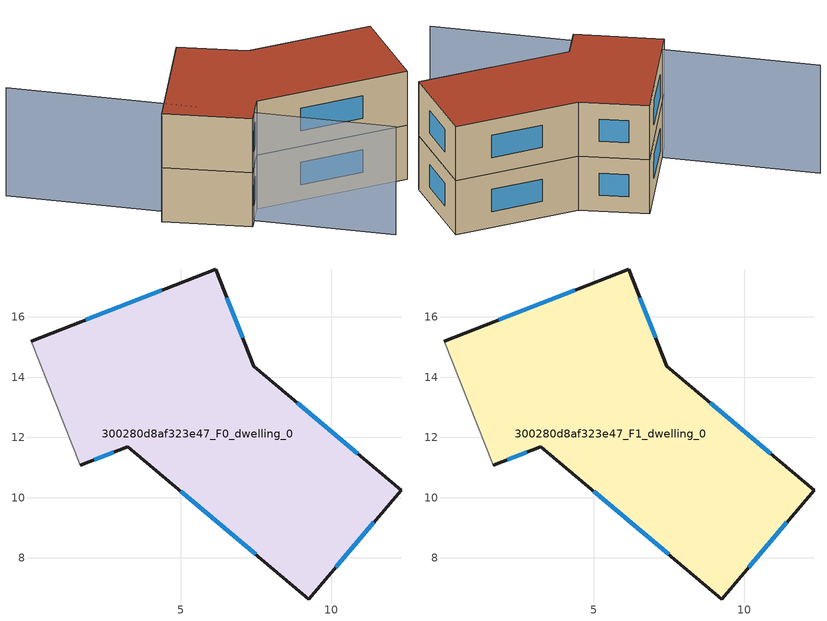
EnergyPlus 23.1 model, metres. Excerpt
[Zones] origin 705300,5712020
300280d8af323e47_F0_dwelling_0
 floor ground (EU_floor_Construction): 7.42,14.36 12.31,10.25 9.24,6.64 3.24,11.69 1.66,11.08 0.04,15.2 6.15,17.59 z0
 wall outside (EU_wall_Construction): 1.66,11.08 3.24,11.69 9.24,6.64 12.31,10.25 7.42,14.36 6.15,17.59 0.04,15.2 z0:3
 wall adiabatic (EU_wall_Construction): 0.04,15.2 1.66,11.08 z0:3
 window (EU_Window_Construction): 10.14,7.7 11.41,9.19 / 5,10.21 7.48,8.12 / 2.12,11.26 2.77,11.51 / 4.36,16.89 1.84,15.9 / 7.05,15.31 6.53,16.64 / 10.87,11.45 8.86,13.15 z0.88:2.12
300280d8af323e47_F1_dwelling_0
 floor to 300280d8af323e47_F0_dwelling_0 (EU_floor_Construction): 7.42,14.36 12.31,10.25 9.24,6.64 3.24,11.69 1.66,11.08 0.04,15.2 6.15,17.59 z3
 wall outside (EU_wall_Construction): 1.66,11.08 3.24,11.69 9.24,6.64 12.31,10.25 7.42,14.36 6.15,17.59 0.04,15.2 z3:6
 wall adiabatic (EU_wall_Construction): 0.04,15.2 1.66,11.08 z3:6
 window (EU_Window_Construction): 10.14,7.7 11.41,9.19 / 5,10.21 7.48,8.12 / 2.12,11.26 2.77,11.51 / 4.36,16.89 1.84,15.9 / 7.05,15.31 6.53,16.64 / 10.87,11.45 8.86,13.15 z3.88:5.12
 roof outside (EU_roof_Construction): 9.24,6.64 12.31,10.25 7.42,14.36 6.15,17.59 0.04,15.2 1.66,11.08 3.24,11.69 z6
shading: -1.21,23.03 4.17,4.6 z0:6
[Building]
EU S2 Campaign: North Axis=0; Terrain=City; Solar Distribution=FullExterior
[Site:Location]
London: Latitude=51.5; Longitude=-0.5; Time Zone=0; Elevation=25
[SizingPeriod:WeatherFileDays]
AnnualSizingPeriod: Begin Month=1; Begin Day of Month=1; End Month=12; End Day of Month=31; Day of Week for Start Day=Monday; Use Weather File Daylight Saving Period=No; Use Weather File Rain and Snow Indicators=No
[MATERIAL]
EU_InternalMass_Material: Roughness=MediumRough; Thickness=0.1; Conductivity=1; Density=1800; Specific Heat=900; Thermal Absorptance=0.9; Solar Absorptance=0.7; Visible Absorptance=0.7
[MATERIAL:NOMASS] Roughness=MediumRough; Thermal Absorptance=0.9; Solar Absorptance=0.7; Visible Absorptance=0.7
Name | Thermal Resistance
EU_wall_NoMass | 0.708301
EU_roof_NoMass | 2.92174
EU_floor_NoMass | 2.33739
[WINDOWMATERIAL:SIMPLEGLAZINGSYSTEM]
EU_Window_SimpleGlazing: UFactor=2.69531; Solar Heat Gain Coefficient=0.76; Visible Transmittance=0.76
[CONSTRUCTION]
EU_wall_Construction: EU_wall_NoMass
EU_roof_Construction: EU_roof_NoMass
EU_floor_Construction: EU_floor_NoMass
EU_Window_Construction: EU_Window_SimpleGlazing
EU_InternalMass_Construction: EU_InternalMass_Material
[ZONE] Type=1; Multiplier=1; Ceiling Height=autocalculate; Volume=181.304; Floor Area=autocalculate; Part of Total Floor Area=Yes
300280d8af323e47_F0_dwelling_0; 300280d8af323e47_F1_dwelling_0
[INTERNALMASS] Construction=EU_InternalMass_Construction; Surface Area=60.4346
Name | Zone or ZoneList
300280d8af323e47_F0_dwelling_0_EU_InternalMass | 300280d8af323e47_F0_dwelling_0
300280d8af323e47_F1_dwelling_0_EU_InternalMass | 300280d8af323e47_F1_dwelling_0
[OTHEREQUIPMENT] Fuel Type=Electricity; Design Level Calculation Method=Watts/Area; Power per Zone Floor Area=1; Fraction Latent=0; Fraction Radiant=0; Fraction Lost=0; Carbon Dioxide Generation Rate=0; EndUse Subcategory=EU_Step8_InternalGains
Name | Zone or ZoneList or Space or SpaceList | Schedule
EU_Step8_InternalGain_300280d8af323e47_F0_dwelling_0_f000 | 300280d8af323e47_F0_dwelling_0 | EU_Step8_GainSchedule_300280d8af323e47_F0_dwelling_0_f000
EU_Step8_InternalGain_300280d8af323e47_F1_dwelling_0_f000 | 300280d8af323e47_F1_dwelling_0 | EU_Step8_GainSchedule_300280d8af323e47_F1_dwelling_0_f000
[ZONEVENTILATION:DESIGNFLOWRATE] Schedule=EU_AlwaysOn; Design Flow Rate Calculation Method=AirChanges/Hour; Air Changes per Hour=0.427827; Ventilation Type=Natural; Fan Pressure Rise=0; Fan Total Efficiency=1; Constant Term Coefficient=1; Temperature Term Coefficient=0; Velocity Term Coefficient=0; Velocity Squared Term Coefficient=0; Minimum Indoor Temperature=-100; Maximum Indoor Temperature=100; Delta Temperature=-100; Minimum Outdoor Temperature=-100; Maximum Outdoor Temperature=100; Maximum Wind Speed=40
Name | Zone or ZoneList or Space or SpaceList
EU_ConstantAir_300280d8af323e47_F0_dwelling_0 | 300280d8af323e47_F0_dwelling_0
EU_ConstantAir_300280d8af323e47_F1_dwelling_0 | 300280d8af323e47_F1_dwelling_0
[HVACTEMPLATE:THERMOSTAT] Constant Heating Setpoint=20; Constant Cooling Setpoint=50
EU_HeatOnly_300280d8af323e47_F0_dwelling_0; EU_HeatOnly_300280d8af323e47_F1_dwelling_0
[HVACTEMPLATE:ZONE:IDEALLOADSAIRSYSTEM] System Availability Schedule=EU_AlwaysOn; Maximum Heating Supply Air Temperature=50; Minimum Cooling Supply Air Temperature=13; Maximum Heating Supply Air Humidity Ratio=0.0156; Minimum Cooling Supply Air Humidity Ratio=0.0077; Heating Limit=NoLimit; Cooling Limit=NoLimit; Heating Availability Schedule=EU_AlwaysOn; Cooling Availability Schedule=EU_CoolingOff; Dehumidification Control Type=ConstantSensibleHeatRatio; Cooling Sensible Heat Ratio=0.7; Dehumidification Setpoint=60; Humidification Control Type=None; Humidification Setpoint=30; Outdoor Air Method=None; Outdoor Air Flow Rate per Person=0.00944; Outdoor Air Flow Rate per Zone Floor Area=0; Outdoor Air Flow Rate per Zone=0; Demand Controlled Ventilation Type=None; Outdoor Air Economizer Type=NoEconomizer; Heat Recovery Type=None; Sensible Heat Recovery Effectiveness=0.7; Latent Heat Recovery Effectiveness=0.65
Name | Template Thermostat
300280d8af323e47_F0_dwelling_0 | EU_HeatOnly_300280d8af323e47_F0_dwelling_0
300280d8af323e47_F1_dwelling_0 | EU_HeatOnly_300280d8af323e47_F1_dwelling_0
[SIZING:ZONE] Zone Cooling Design Supply Air Temperature Input Method=SupplyAirTemperature; Zone Cooling Design Supply Air Temperature=13; Zone Heating Design Supply Air Temperature Input Method=SupplyAirTemperature; Zone Heating Design Supply Air Temperature=50; Zone Cooling Design Supply Air Humidity Ratio=0.008; Zone Heating Design Supply Air Humidity Ratio=0.008; Cooling Design Air Flow Method=DesignDay; Cooling Design Air Flow Rate=0; Cooling Minimum Air Flow per Zone Floor Area=0.000762; Cooling Minimum Air Flow=0; Cooling Minimum Air Flow Fraction=0.2; Heating Design Air Flow Method=DesignDay; Heating Design Air Flow Rate=0; Heating Maximum Air Flow per Zone Floor Area=0.002032; Heating Maximum Air Flow=0.141576; Heating Maximum Air Flow Fraction=0.3; Account for Dedicated Outdoor Air System=No; Dedicated Outdoor Air System Control Strategy=NeutralSupplyAir; Dedicated Outdoor Air Low Setpoint Temperature for Design=autosize; Dedicated Outdoor Air High Setpoint Temperature for Design=autosize; Zone Load Sizing Method=Sensible Load Only No Latent Load; Zone Latent Cooling Design Supply Air Humidity Ratio Input Method=HumidityRatioDifference; Zone Cooling Design Supply Air Humidity Ratio Difference=0.005; Zone Latent Heating Design Supply Air Humidity Ratio Input Method=HumidityRatioDifference; Zone Humidification Design Supply Air Humidity Ratio Difference=0.005
300280d8af323e47_F0_dwelling_0; 300280d8af323e47_F1_dwelling_0
[SCHEDULE:CONSTANT]
Name | Hourly Value
EU_AlwaysOn | 1
EU_CoolingOff | 0
[SCHEDULE:FILE] Column Number=1; Rows to Skip at Top=0; Number of Hours of Data=8760; Column Separator=Comma; Interpolate to Timestep=No; Minutes per Item=60; Adjust Schedule for Daylight Savings=Yes
Name | File
EU_Step8_GainSchedule_300280d8af323e47_F0_dwelling_0_f000 | ../../schedules/300280d8af323e47/300280d8af323e47_F0_dwelling_0_f000_gain.csv
EU_Step8_GainSchedule_300280d8af323e47_F1_dwelling_0_f000 | ../../schedules/300280d8af323e47/300280d8af323e47_F1_dwelling_0_f000_gain.csv
